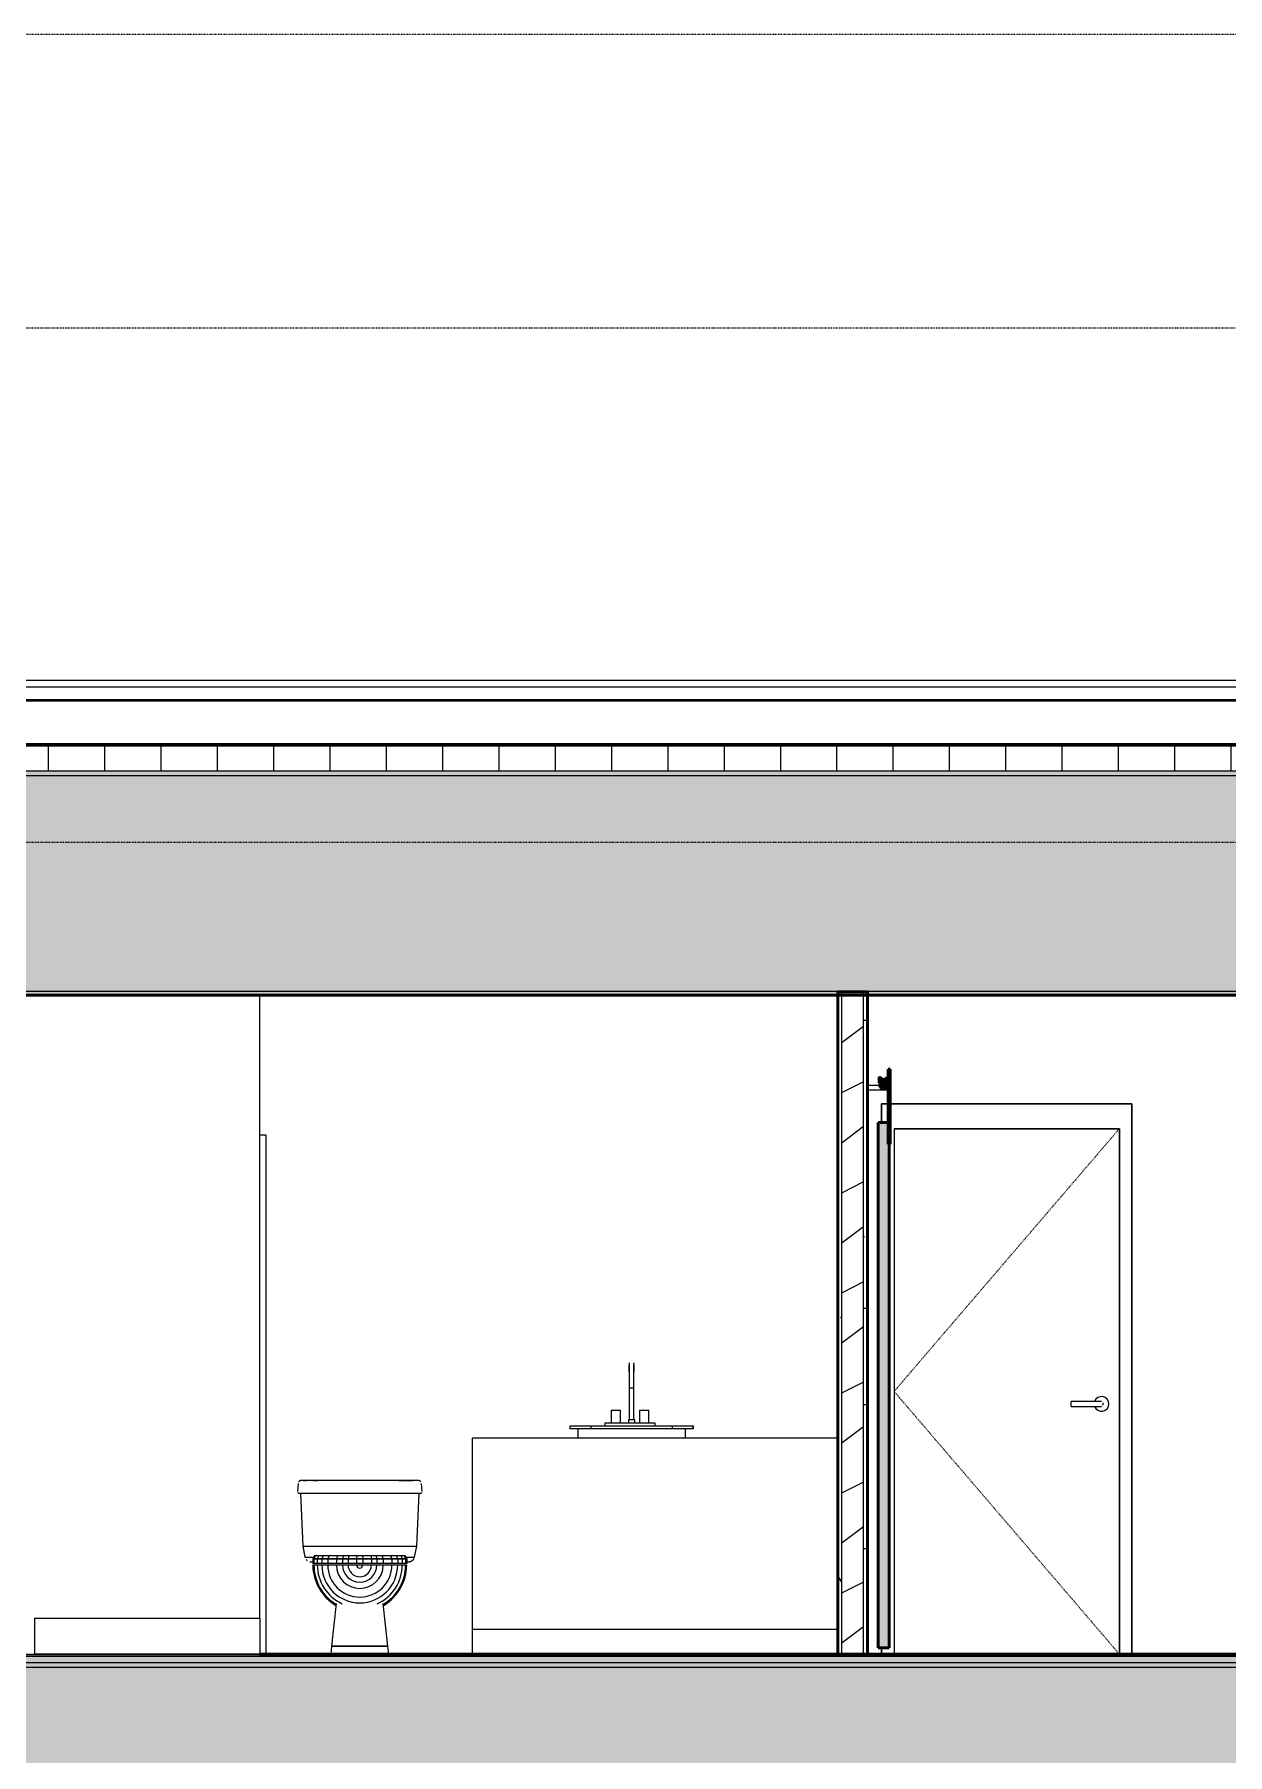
# Model space of a CAD drawing. Header units: inches. Extents: x -4168 to 1833, y -300 to 637.
# Drawn here: x -3402.9 to -3212.2, y 251.9 to 527 of the extents above; entities that cross this region are included whole.
import ezdxf

# ---------------------------------------------------------------- set-up
doc = ezdxf.new("R2010")
doc.units = ezdxf.units.IN
doc.header["$MEASUREMENT"] = 0
for name, pattern in [('Aligning Line 1_8_', [0.25, 0.125, -0.125]), ('Dash 1_16_', [0.125, 0.0625, -0.0625]), ('Grid Line 1_2_', [0.875, 0.5, -0.125, 0.125, -0.125])]:
    doc.linetypes.add(name, pattern=pattern)
for name, color, linetype, lineweight in [('0-1', 7, 'Continuous', 5), ('0-2', 7, 'Continuous', 13), ('0-3', 55, 'Continuous', 9), ('A-DOOR-2', 135, 'Continuous', 13), ('A-DOOR-3', 10, 'Continuous', 50), ('A-DOOR-4', 250, 'Continuous', 9), ('A-DOOR-8', 250, 'Dash 1_16_', 9), ('A-DOOR-FRAM-1', 250, 'Continuous', 9), ('A-FLOR-1', 8, 'Continuous', 5), ('A-FLOR-2', 31, 'Continuous', 5), ('A-FLOR-7', 192, 'Continuous', 50), ('A-FLOR-LEVL-1', 51, 'Grid Line 1_2_', 9), ('A-FLOR-MCUT', 51, 'Continuous', 13), ('A-FLOR-PATT-1', 8, 'Continuous', 9), ('A-ROOF', 132, 'Continuous', 13), ('A-ROOF-1', 252, 'Continuous', 13), ('A-ROOF-2', 31, 'Continuous', 5), ('A-ROOF-4', 132, 'Continuous', 50), ('A-ROOF-PATT-1', 132, 'Continuous', 9), ('A-WALL-1', 10, 'Continuous', 50), ('A-WALL-2', 7, 'Continuous', 13), ('A-WALL-3', 135, 'Continuous', 13), ('A-WALL-PATT-1', 250, 'Continuous', 9), ('A-WALL-PATT-2', 253, 'Continuous', 9), ('G-ANNO-SYMB', 111, 'Aligning Line 1_8_', 9), ('I-WALL-2', 135, 'Continuous', 13), ('P-SANR-FIXT-1', 55, 'Continuous', 9), ('Q-CASE-1', 55, 'Continuous', 9)]:
    doc.layers.add(name, color=color, linetype=linetype, lineweight=lineweight)
pattern_1 = [(0, (-3769.654, 146.633), (30.72, 7.68), [1.267, -21.773, 1.267, -21.773, -122.88]), (0, (-3769.654, 146.633), (30.72, 7.68), [-46.08, 1.267, -44.813, 1.267, -21.773, -53.76]), (0, (-3769.654, 146.633), (30.72, 7.68), [-115.2, 1.267, -14.093, 1.267, -37.133]), (120, (-3758.134, 150.473), (-22.011075, 22.7643), [1.267, -21.773, 1.267, -21.773, -122.88]), (120, (-3758.134, 150.473), (-22.011075, 22.7643), [-46.08, 1.267, -44.813, 1.267, -21.773, -53.76]), (120, (-3758.134, 150.473), (-22.011075, 22.7643), [-115.2, 1.267, -14.093, 1.267, -37.133]), (240, (-3754.294, 165.833), (-8.708925, -30.4443), [1.267, -21.773, 1.267, -21.773, -122.88]), (240, (-3754.294, 165.833), (-8.708925, -30.4443), [-46.08, 1.267, -44.813, 1.267, -21.773, -53.76]), (240, (-3754.294, 165.833), (-8.708925, -30.4443), [-115.2, 1.267, -14.093, 1.267, -37.133])]
pattern_2 = [(0, (-3769.654, 146.633), (0, 4.798), []), (315, (-3769.654, 146.633), (4.7984266, 0), [6.786, -6.786]), (45, (-3769.654, 146.633), (4.7984266, 0), [6.786, -6.786])]

# ---------------------------------------------------------------- blocks, each defined once
blk = doc.blocks.new('Interior_barn_door_18732 - Interior_barn_door_18732-V6-BUILDING SECTION - NORTH_SOUTH THRU PARKING RAMP - LOOKING WEST')
at = {"layer": 'A-DOOR-2'}
for points in [[(-3267.91, 359.31), (-3267.16, 359.77), (-3267.16, 359.84), (-3267.91, 360.31)], [(-3266.47, 359.31), (-3266.47, 360.31), (-3267.16, 359.84), (-3267.16, 359.74), (-3266.76, 359.48)], [(-3266.15, 349.52), (-3266.15, 361.52), (-3266.47, 361.52), (-3266.47, 353), (-3266.33, 353), (-3266.33, 349.52)], [(-3267.2, 358.37), (-3266.76, 358.56), (-3266.58, 359), (-3266.76, 359.44), (-3267.22, 359.62), (-3267.64, 359.44), (-3267.81, 358.96), (-3267.64, 358.56)], [(-3267.5, 269), (-3266.33, 269), (-3266.33, 353), (-3268.08, 353), (-3268.08, 269), (-3267.52, 269)]]:
    blk.add_hatch(color=256, dxfattribs=at).paths.add_polyline_path(points, flags=0)
for p, q in [((-3269.77, 358.96), (-3267.81, 358.96)), ((-3266.47, 358.15), (-3269.77, 358.15)), ((-3267.22, 359.84), (-3267.22, 359.84)), ((-3267.22, 359.78), (-3267.22, 359.77)), ((-3267.16, 359.84), (-3267.16, 359.84)), ((-3267.16, 359.77), (-3267.16, 359.78)), ((-3266.59, 358.96), (-3266.47, 358.96))]:
    blk.add_line(p, q, dxfattribs=at)
at = {"layer": 'A-DOOR-3'}
for p, q in [((-3267.91, 360.31), (-3267.91, 359.31)), ((-3267.16, 359.84), (-3267.91, 360.31)), ((-3266.47, 360.31), (-3267.22, 359.84)), ((-3266.15, 361.52), (-3266.47, 361.52)), ((-3266.47, 361.52), (-3266.47, 349.52)), ((-3266.47, 359.31), (-3266.47, 360.31)), ((-3266.15, 349.52), (-3266.15, 361.52)), ((-3267.91, 359.31), (-3267.16, 359.77)), ((-3267.22, 359.84), (-3267.22, 359.77)), ((-3267.22, 359.77), (-3266.47, 359.31)), ((-3267.16, 359.77), (-3267.16, 359.84)), ((-3266.33, 353), (-3268.08, 353)), ((-3268.08, 353), (-3268.08, 269)), ((-3266.33, 269), (-3266.33, 353)), ((-3266.47, 349.52), (-3266.15, 349.52)), ((-3268.08, 269), (-3266.33, 269))]:
    blk.add_line(p, q, dxfattribs=at)
for start, end in [(90, 270), (270, 90)]:
    blk.add_arc((-3267.2, 359), 0.625, start, end, dxfattribs=at)
blk = doc.blocks.new('M_Sink Vanity-Square - 500 x 440mm-1352614-BUILDING SECTION - NORTH_SOUTH THRU PARKING RAMP - LOOKING WEST')
at = {"layer": 'P-SANR-FIXT-1'}
for p, q in [((-2818.25, 314.39), (-2818.25, 314.4)), ((-2817.5, 314.41), (-2817.5, 314.39)), ((-2818.25, 313.19), (-2818.25, 305.5)), ((-2818.25, 311.87), (-2818.25, 310.5)), ((-2817.5, 305.5), (-2817.5, 313.19)), ((-2817.5, 310.5), (-2817.5, 311.87)), ((-2817.88, 310.5), (-2818.24, 310.5)), ((-2817.51, 310.5), (-2817.88, 310.5)), ((-2821.13, 307), (-2821.13, 304.99)), ((-2821.13, 307), (-2819.63, 307)), ((-2819.63, 304.99), (-2819.63, 307)), ((-2818.38, 305.5), (-2818.38, 304.99)), ((-2818.38, 305.5), (-2817.38, 305.5)), ((-2817.38, 304.99), (-2817.38, 305.5)), ((-2816.63, 307), (-2816.63, 304.99)), ((-2816.63, 307), (-2815.13, 307)), ((-2815.13, 304.99), (-2815.13, 307)), ((-2827.75, 304.5), (-2827.75, 304)), ((-2827.72, 304.5), (-2824.4, 304.5)), ((-2827.72, 304), (-2827.72, 304.5)), ((-2824.4, 304), (-2827.72, 304)), ((-2826.47, 304), (-2826.47, 302.5)), ((-2824.4, 304.5), (-2811.36, 304.5)), ((-2824.4, 304.5), (-2824.4, 304)), ((-2811.36, 304), (-2824.4, 304)), ((-2822.13, 304.99), (-2822.13, 304.5)), ((-2822.11, 304.99), (-2821.38, 304.99)), ((-2821.38, 304.99), (-2820.38, 304.99)), ((-2820.38, 304.99), (-2815.88, 304.99)), ((-2815.88, 304.99), (-2814.88, 304.99)), ((-2814.88, 304.99), (-2814.15, 304.99)), ((-2814.13, 304.5), (-2814.13, 304.99)), ((-2811.36, 304.5), (-2808.03, 304.5)), ((-2811.36, 304), (-2811.36, 304.5)), ((-2808.03, 304), (-2811.36, 304)), ((-2809.28, 302.5), (-2809.28, 304)), ((-2808.03, 304), (-2808.03, 304.5)), ((-2808, 304), (-2808, 304.5))]:
    blk.add_line(p, q, dxfattribs=at)
at = {"layer": 'P-SANR-FIXT-1', "flags": 128}
for points in [[(-2818.25, 314.43), (-2818.24, 314.45), (-2818.24, 314.46), (-2818.24, 314.48), (-2818.23, 314.49), (-2818.23, 314.51), (-2818.22, 314.52), (-2818.22, 314.53), (-2818.21, 314.55), (-2818.2, 314.56), (-2818.19, 314.57)], [(-2818.25, 314.37), (-2818.25, 314.37), (-2818.25, 314.37), (-2818.25, 314.36), (-2818.25, 314.34), (-2818.25, 314.33), (-2818.25, 314.3), (-2818.25, 314.28), (-2818.25, 314.25), (-2818.25, 314.21), (-2818.25, 314.18), (-2818.25, 314.14), (-2818.25, 314.09), (-2818.25, 314.04), (-2818.25, 313.99), (-2818.25, 313.94), (-2818.25, 313.88), (-2818.25, 313.82), (-2818.25, 313.75), (-2818.25, 313.69), (-2818.25, 313.62), (-2818.25, 313.54), (-2818.25, 313.47), (-2818.25, 313.39), (-2818.25, 313.31), (-2818.25, 313.23), (-2818.25, 313.14), (-2818.25, 313.05), (-2818.25, 312.96), (-2818.25, 312.87), (-2818.25, 312.78), (-2818.25, 312.69), (-2818.25, 312.59), (-2818.25, 312.5), (-2818.25, 312.4), (-2818.25, 312.3), (-2818.25, 312.2), (-2818.25, 312.1), (-2818.25, 312), (-2818.25, 311.9), (-2818.25, 311.87)], [(-2818.25, 313.19), (-2818.25, 313.23), (-2818.25, 313.28), (-2818.25, 313.33), (-2818.25, 313.38), (-2818.25, 313.42), (-2818.25, 313.47), (-2818.25, 313.52), (-2818.25, 313.56), (-2818.25, 313.61), (-2818.25, 313.65), (-2818.25, 313.69), (-2818.25, 313.74), (-2818.25, 313.78), (-2818.25, 313.82), (-2818.25, 313.86), (-2818.25, 313.9), (-2818.25, 313.93), (-2818.25, 313.97), (-2818.25, 314.01), (-2818.25, 314.04), (-2818.25, 314.07), (-2818.25, 314.1), (-2818.25, 314.13), (-2818.25, 314.16)], [(-2817.56, 314.58), (-2817.55, 314.56), (-2817.55, 314.55), (-2817.54, 314.54), (-2817.53, 314.52), (-2817.53, 314.51), (-2817.52, 314.5), (-2817.52, 314.48), (-2817.51, 314.47), (-2817.51, 314.45), (-2817.51, 314.44), (-2817.51, 314.42)], [(-2817.5, 311.87), (-2817.5, 311.97), (-2817.5, 312.07), (-2817.5, 312.17), (-2817.5, 312.27), (-2817.5, 312.37), (-2817.5, 312.47), (-2817.5, 312.57), (-2817.5, 312.66), (-2817.5, 312.76), (-2817.5, 312.85), (-2817.5, 312.94), (-2817.5, 313.03), (-2817.5, 313.12), (-2817.5, 313.2), (-2817.5, 313.29), (-2817.5, 313.37), (-2817.5, 313.45), (-2817.5, 313.52), (-2817.5, 313.6), (-2817.5, 313.67), (-2817.5, 313.74), (-2817.5, 313.8), (-2817.5, 313.86), (-2817.5, 313.92), (-2817.5, 313.98), (-2817.5, 314.03), (-2817.5, 314.08), (-2817.5, 314.13), (-2817.5, 314.17), (-2817.5, 314.21), (-2817.5, 314.24), (-2817.5, 314.27), (-2817.5, 314.3), (-2817.5, 314.32), (-2817.5, 314.34), (-2817.5, 314.35), (-2817.5, 314.36), (-2817.5, 314.37), (-2817.5, 314.37), (-2817.5, 314.37)], [(-2817.5, 314.14), (-2817.5, 314.11), (-2817.5, 314.08), (-2817.5, 314.05), (-2817.5, 314.01), (-2817.5, 313.98), (-2817.5, 313.94), (-2817.5, 313.91), (-2817.5, 313.87), (-2817.5, 313.83), (-2817.5, 313.79), (-2817.5, 313.75), (-2817.5, 313.7), (-2817.5, 313.66), (-2817.5, 313.62), (-2817.5, 313.57), (-2817.5, 313.53), (-2817.5, 313.48), (-2817.5, 313.44), (-2817.5, 313.39), (-2817.5, 313.34), (-2817.5, 313.3), (-2817.5, 313.25), (-2817.5, 313.2), (-2817.5, 313.19)]]:
    blk.add_lwpolyline(points, dxfattribs=at)
blk = doc.blocks.new('Toilet-Domestic-3D - Toilet-Domestic-3D-V24-BUILDING SECTION - NORTH_SOUTH THRU PARKING RAMP - LOOKING WEST')
at = {"layer": 'P-SANR-FIXT-1'}
for p, q in [((-3360.79, 295.29), (-3360.9, 294.02)), ((-3359.92, 295.75), (-3359.42, 295.75)), ((-3359.92, 295.75), (-3359.42, 295.75)), ((-3358.38, 295.75), (-3357.67, 295.75)), ((-3358.38, 295.75), (-3357.67, 295.75)), ((-3344.67, 295.75), (-3357.17, 295.75)), ((-3344.67, 295.75), (-3342.43, 295.75)), ((-3344.67, 295.75), (-3342.43, 295.75)), ((-3340.95, 294.02), (-3341.06, 295.29)), ((-3360.42, 293.75), (-3360.04, 285.25)), ((-3357.17, 293.75), (-3344.67, 293.75)), ((-3341.81, 285.25), (-3341.42, 293.75)), ((-3360.04, 285.25), (-3359.68, 283.49)), ((-3360.04, 285.25), (-3357.17, 285.25)), ((-3359.68, 283.49), (-3358.32, 283.49)), ((-3358.17, 283.75), (-3358.42, 283.24)), ((-3358, 283.75), (-3358.25, 283.24)), ((-3358.17, 283.75), (-3358, 283.75)), ((-3358, 283.75), (-3357.47, 283.75)), ((-3357.47, 283.75), (-3357.71, 283.24)), ((-3357.47, 283.75), (-3356.75, 283.75)), ((-3357.17, 285.25), (-3344.67, 285.25)), ((-3356.75, 283.75), (-3356.98, 283.24)), ((-3356.75, 283.75), (-3355.83, 283.75)), ((-3355.83, 283.75), (-3356.05, 283.24)), ((-3355.83, 283.75), (-3354.47, 283.75)), ((-3354.47, 283.75), (-3354.66, 283.25)), ((-3354.47, 283.75), (-3353.51, 283.75)), ((-3353.51, 283.75), (-3353.66, 283.25)), ((-3353.51, 283.75), (-3352.69, 283.75)), ((-3352.69, 283.75), (-3352.8, 283.25)), ((-3352.69, 283.75), (-3351.38, 283.75)), ((-3351.38, 283.75), (-3351.42, 283.25)), ((-3351.38, 283.75), (-3350.47, 283.75)), ((-3350.47, 283.75), (-3349.16, 283.75)), ((-3350.47, 283.75), (-3350.42, 283.25)), ((-3349.16, 283.75), (-3348.34, 283.75)), ((-3349.16, 283.75), (-3349.05, 283.25)), ((-3348.34, 283.75), (-3347.38, 283.75)), ((-3348.34, 283.75), (-3348.19, 283.25)), ((-3347.38, 283.75), (-3346.01, 283.75)), ((-3347.38, 283.75), (-3347.19, 283.25)), ((-3346.01, 283.75), (-3345.1, 283.75)), ((-3346.01, 283.75), (-3345.8, 283.24)), ((-3345.1, 283.75), (-3344.37, 283.75)), ((-3345.1, 283.75), (-3344.86, 283.24)), ((-3344.67, 285.25), (-3341.81, 285.25)), ((-3344.37, 283.75), (-3343.85, 283.75)), ((-3344.37, 283.75), (-3344.14, 283.24)), ((-3343.85, 283.75), (-3343.67, 283.75)), ((-3343.85, 283.75), (-3343.6, 283.24)), ((-3343.67, 283.75), (-3343.42, 283.24)), ((-3343.53, 283.49), (-3342.17, 283.49)), ((-3342.17, 283.49), (-3341.81, 285.25)), ((-3358.42, 283.25), (-3358.25, 283.25)), ((-3358.42, 283.25), (-3358.42, 282.5)), ((-3358.25, 283.24), (-3358.42, 283.24)), ((-3358.25, 282.5), (-3358.42, 282.5)), ((-3358.42, 282.25), (-3358.25, 282.25)), ((-3358.25, 283.25), (-3357.71, 283.25)), ((-3358.25, 283.25), (-3358.25, 282.5)), ((-3357.71, 283.24), (-3358.25, 283.24)), ((-3357.71, 282.5), (-3358.25, 282.5)), ((-3358.25, 282.25), (-3357.71, 282.25)), ((-3357.71, 283.25), (-3356.98, 283.25)), ((-3356.98, 283.24), (-3357.71, 283.24)), ((-3357.71, 283.24), (-3357.71, 282.5)), ((-3356.98, 282.5), (-3357.71, 282.5)), ((-3357.71, 282.25), (-3356.98, 282.25)), ((-3356.98, 283.25), (-3356.05, 283.25)), ((-3356.98, 283.25), (-3356.98, 282.5)), ((-3356.05, 283.24), (-3356.98, 283.24)), ((-3356.05, 282.5), (-3356.98, 282.5)), ((-3356.98, 282.25), (-3356.05, 282.25)), ((-3356.05, 283.25), (-3354.66, 283.25)), ((-3354.66, 283.24), (-3356.05, 283.24)), ((-3356.05, 283.24), (-3356.05, 282.5)), ((-3354.66, 282.5), (-3356.05, 282.5)), ((-3356.05, 282.25), (-3354.66, 282.25)), ((-3354.66, 283.25), (-3353.66, 283.25)), ((-3354.66, 283.25), (-3354.66, 282.5)), ((-3353.66, 283.24), (-3354.66, 283.24)), ((-3353.66, 282.5), (-3354.66, 282.5)), ((-3354.66, 282.25), (-3353.66, 282.25)), ((-3353.66, 283.25), (-3352.8, 283.25)), ((-3353.66, 283.25), (-3353.66, 282.5)), ((-3352.8, 283.24), (-3353.66, 283.24)), ((-3352.8, 282.5), (-3353.66, 282.5)), ((-3353.66, 282.25), (-3352.8, 282.25)), ((-3352.8, 283.25), (-3351.42, 283.25)), ((-3352.8, 283.25), (-3352.8, 282.5)), ((-3351.42, 283.24), (-3352.8, 283.24)), ((-3351.42, 282.5), (-3352.8, 282.5)), ((-3352.8, 282.25), (-3351.42, 282.25)), ((-3351.42, 283.25), (-3350.42, 283.25)), ((-3350.42, 283.24), (-3351.42, 283.24)), ((-3351.42, 283.24), (-3351.42, 282.5)), ((-3350.42, 282.5), (-3351.42, 282.5)), ((-3351.42, 282.25), (-3350.92, 282.25)), ((-3350.92, 282.25), (-3350.42, 282.25)), ((-3350.42, 283.25), (-3349.05, 283.25)), ((-3350.42, 283.25), (-3350.42, 282.5)), ((-3349.05, 283.24), (-3350.42, 283.24)), ((-3349.05, 282.5), (-3350.42, 282.5)), ((-3350.42, 282.25), (-3349.05, 282.25)), ((-3349.05, 283.25), (-3348.18, 283.25)), ((-3348.18, 283.24), (-3349.05, 283.24)), ((-3349.05, 283.24), (-3349.05, 282.5)), ((-3348.18, 282.5), (-3349.05, 282.5)), ((-3349.05, 282.25), (-3348.18, 282.25)), ((-3348.18, 283.25), (-3347.19, 283.25)), ((-3348.18, 283.25), (-3348.18, 282.5)), ((-3347.18, 283.24), (-3348.18, 283.24)), ((-3347.18, 282.5), (-3348.18, 282.5)), ((-3348.18, 282.25), (-3347.18, 282.25)), ((-3347.18, 283.25), (-3345.8, 283.25)), ((-3345.8, 283.24), (-3347.18, 283.24)), ((-3347.18, 283.24), (-3347.18, 282.5)), ((-3345.8, 282.5), (-3347.18, 282.5)), ((-3347.18, 282.25), (-3345.8, 282.25)), ((-3345.8, 283.25), (-3344.86, 283.25)), ((-3344.86, 283.24), (-3345.8, 283.24)), ((-3345.8, 283.24), (-3345.8, 282.5)), ((-3344.86, 282.5), (-3345.8, 282.5)), ((-3345.8, 282.25), (-3344.86, 282.25)), ((-3344.86, 283.25), (-3344.14, 283.25)), ((-3344.86, 283.25), (-3344.86, 282.5)), ((-3344.14, 283.24), (-3344.86, 283.24)), ((-3344.14, 282.5), (-3344.86, 282.5)), ((-3344.86, 282.25), (-3344.14, 282.25)), ((-3344.14, 283.25), (-3343.6, 283.25)), ((-3344.14, 283.25), (-3344.14, 282.5)), ((-3343.6, 283.24), (-3344.14, 283.24)), ((-3343.6, 282.5), (-3344.14, 282.5)), ((-3344.14, 282.25), (-3343.6, 282.25)), ((-3343.6, 283.25), (-3343.42, 283.25)), ((-3343.42, 283.24), (-3343.6, 283.24)), ((-3343.6, 283.24), (-3343.6, 282.5)), ((-3343.42, 282.5), (-3343.6, 282.5)), ((-3343.6, 282.25), (-3343.42, 282.25)), ((-3343.42, 283.25), (-3343.42, 282.5)), ((-3354.67, 276.12), (-3355.42, 269.25)), ((-3346.42, 269.25), (-3347.17, 276.12)), ((-3355.42, 269.25), (-3355.56, 268)), ((-3355.2, 269.25), (-3355.42, 269.25)), ((-3355.42, 269.25), (-3355.2, 269.25)), ((-3354.56, 269.25), (-3355.2, 269.25)), ((-3355.2, 269.25), (-3350.92, 269.25)), ((-3353.57, 269.25), (-3354.56, 269.25)), ((-3352.31, 269.25), (-3353.57, 269.25)), ((-3350.92, 269.25), (-3352.31, 269.25)), ((-3349.53, 269.25), (-3350.92, 269.25)), ((-3350.92, 269.25), (-3349.53, 269.25)), ((-3348.28, 269.25), (-3349.53, 269.25)), ((-3349.53, 269.25), (-3348.28, 269.25)), ((-3347.28, 269.25), (-3348.28, 269.25)), ((-3348.28, 269.25), (-3347.28, 269.25)), ((-3346.64, 269.25), (-3347.28, 269.25)), ((-3347.28, 269.25), (-3346.64, 269.25)), ((-3346.42, 269.25), (-3346.64, 269.25)), ((-3346.64, 269.25), (-3346.42, 269.25)), ((-3346.29, 268), (-3346.42, 269.25))]:
    blk.add_line(p, q, dxfattribs=at)
at = {"layer": 'P-SANR-FIXT-1', "flags": 128}
for points in [[(-3357.17, 295.75), (-3357.3, 295.75), (-3357.42, 295.75), (-3357.55, 295.75), (-3357.67, 295.75), (-3357.79, 295.75), (-3357.91, 295.75), (-3358.04, 295.75), (-3358.15, 295.75), (-3358.27, 295.75), (-3358.39, 295.75), (-3358.5, 295.75), (-3358.61, 295.75), (-3358.72, 295.75), (-3358.83, 295.75), (-3358.93, 295.75), (-3359.04, 295.75), (-3359.13, 295.75), (-3359.23, 295.75), (-3359.32, 295.75), (-3359.41, 295.75), (-3359.49, 295.75), (-3359.58, 295.75), (-3359.65, 295.75), (-3359.73, 295.75), (-3359.8, 295.75), (-3359.86, 295.75), (-3359.92, 295.75), (-3359.98, 295.75), (-3360.03, 295.75), (-3360.08, 295.75), (-3360.12, 295.75), (-3360.16, 295.75), (-3360.19, 295.75), (-3360.22, 295.75), (-3360.25, 295.75), (-3360.26, 295.75), (-3360.28, 295.75), (-3360.29, 295.75), (-3360.29, 295.75), (-3360.29, 295.75)], [(-3341.56, 295.75), (-3341.56, 295.75), (-3341.57, 295.75), (-3341.58, 295.75), (-3341.6, 295.75), (-3341.62, 295.75), (-3341.65, 295.75), (-3341.68, 295.75), (-3341.72, 295.75), (-3341.76, 295.75), (-3341.8, 295.75), (-3341.85, 295.75), (-3341.91, 295.75), (-3341.97, 295.75), (-3342.03, 295.75), (-3342.1, 295.75), (-3342.17, 295.75), (-3342.25, 295.75), (-3342.33, 295.75), (-3342.41, 295.75), (-3342.5, 295.75), (-3342.59, 295.75), (-3342.69, 295.75), (-3342.79, 295.75), (-3342.89, 295.75), (-3342.99, 295.75), (-3343.1, 295.75), (-3343.2, 295.75), (-3343.32, 295.75), (-3343.43, 295.75), (-3343.54, 295.75), (-3343.66, 295.75), (-3343.78, 295.75), (-3343.9, 295.75), (-3344.02, 295.75), (-3344.14, 295.75), (-3344.27, 295.75), (-3344.39, 295.75), (-3344.52, 295.75), (-3344.64, 295.75), (-3344.67, 295.75)], [(-3360.65, 293.75), (-3360.65, 293.75), (-3360.64, 293.75), (-3360.63, 293.75), (-3360.61, 293.75), (-3360.58, 293.75), (-3360.55, 293.75), (-3360.52, 293.75), (-3360.47, 293.75), (-3360.43, 293.75), (-3360.38, 293.75), (-3360.32, 293.75), (-3360.26, 293.75), (-3360.19, 293.75), (-3360.12, 293.75), (-3360.04, 293.75), (-3359.96, 293.75), (-3359.88, 293.75), (-3359.79, 293.75), (-3359.69, 293.75), (-3359.6, 293.75), (-3359.49, 293.75), (-3359.39, 293.75), (-3359.28, 293.75), (-3359.17, 293.75), (-3359.05, 293.75), (-3358.93, 293.75), (-3358.81, 293.75), (-3358.69, 293.75), (-3358.56, 293.75), (-3358.43, 293.75), (-3358.3, 293.75), (-3358.17, 293.75), (-3358.04, 293.75), (-3357.9, 293.75), (-3357.76, 293.75), (-3357.63, 293.75), (-3357.49, 293.75), (-3357.35, 293.75), (-3357.21, 293.75), (-3357.17, 293.75)], [(-3344.67, 293.75), (-3344.53, 293.75), (-3344.4, 293.75), (-3344.26, 293.75), (-3344.12, 293.75), (-3343.98, 293.75), (-3343.85, 293.75), (-3343.71, 293.75), (-3343.58, 293.75), (-3343.45, 293.75), (-3343.32, 293.75), (-3343.19, 293.75), (-3343.07, 293.75), (-3342.95, 293.75), (-3342.83, 293.75), (-3342.71, 293.75), (-3342.6, 293.75), (-3342.49, 293.75), (-3342.38, 293.75), (-3342.28, 293.75), (-3342.18, 293.75), (-3342.08, 293.75), (-3341.99, 293.75), (-3341.91, 293.75), (-3341.83, 293.75), (-3341.75, 293.75), (-3341.68, 293.75), (-3341.61, 293.75), (-3341.54, 293.75), (-3341.49, 293.75), (-3341.43, 293.75), (-3341.39, 293.75), (-3341.34, 293.75), (-3341.31, 293.75), (-3341.27, 293.75), (-3341.25, 293.75), (-3341.23, 293.75), (-3341.21, 293.75), (-3341.2, 293.75), (-3341.2, 293.75), (-3341.2, 293.75)], [(-3358.71, 282.75), (-3358.71, 282.75), (-3358.71, 282.75), (-3358.7, 282.75), (-3358.69, 282.75), (-3358.68, 282.75), (-3358.67, 282.75), (-3358.65, 282.75), (-3358.63, 282.75), (-3358.61, 282.75), (-3358.59, 282.75), (-3358.56, 282.75), (-3358.54, 282.75), (-3358.51, 282.75), (-3358.48, 282.75), (-3358.44, 282.75)], [(-3343.41, 282.75), (-3343.38, 282.75), (-3343.35, 282.75), (-3343.32, 282.75), (-3343.29, 282.75), (-3343.26, 282.75), (-3343.24, 282.75), (-3343.22, 282.75), (-3343.2, 282.75), (-3343.18, 282.75), (-3343.17, 282.75), (-3343.16, 282.75), (-3343.15, 282.75), (-3343.14, 282.75), (-3343.14, 282.75), (-3343.14, 282.75), (-3343.14, 282.75)]]:
    blk.add_lwpolyline(points, dxfattribs=at)
at = {"layer": 'P-SANR-FIXT-1'}
for radius, start, end in [(7.5, 180, 239.5183), (7.33, 180, 239.6408), (6.79, 180, 245.7328), (6.06, 180, 360), (5.13, 180, 360), (3.74, 180, 360), (2.74, 180, 360), (1.87, 180, 360), (0.5, 180, 0), (6.79, 294.2672, 360), (7.33, 300.3592, 360), (7.5, 300.4817, 360)]:
    blk.add_arc((-3350.92, 282.25), radius, start, end, dxfattribs=at)
for points, knots in [([(-3360.29, 295.75), (-3360.33, 295.75), (-3360.4, 295.74), (-3360.47, 295.72), (-3360.53, 295.69), (-3360.58, 295.66), (-3360.63, 295.62), (-3360.67, 295.57), (-3360.7, 295.54), (-3360.71, 295.52)], [-1, -1, -1, -1, -0.8333333, -0.75, -0.6666667, -0.5833333, -0.5, -0.4166667, -0.3333333, -0.3333333, -0.3333333, -0.3333333]), ([(-3341.14, 295.52), (-3341.15, 295.54), (-3341.18, 295.57), (-3341.22, 295.62), (-3341.27, 295.66), (-3341.32, 295.69), (-3341.38, 295.72), (-3341.45, 295.74), (-3341.52, 295.75), (-3341.56, 295.75)], [0.3333333, 0.3333333, 0.3333333, 0.3333333, 0.4166667, 0.5, 0.5833333, 0.6666667, 0.75, 0.8333333, 1, 1, 1, 1]), ([(-3360.84, 293.83), (-3360.83, 293.83), (-3360.83, 293.82), (-3360.81, 293.81), (-3360.8, 293.8), (-3360.77, 293.78), (-3360.75, 293.77), (-3360.73, 293.76), (-3360.7, 293.75), (-3360.67, 293.75), (-3360.65, 293.75)], [-0.5, -0.5, -0.5, -0.5, -0.46875, -0.4375, -0.375, -0.3125, -0.25, -0.1875, -0.125, 0, 0, 0, 0]), ([(-3341.2, 293.75), (-3341.18, 293.75), (-3341.15, 293.75), (-3341.12, 293.76), (-3341.1, 293.77), (-3341.07, 293.78), (-3341.05, 293.8), (-3341.03, 293.81), (-3341.02, 293.82), (-3341.02, 293.83), (-3341.01, 293.83)], [0, 0, 0, 0, 0.125, 0.1875, 0.25, 0.3125, 0.375, 0.4375, 0.46875, 0.5, 0.5, 0.5, 0.5]), ([(-3343.14, 282.75), (-3343.06, 282.75), (-3342.95, 282.76), (-3342.81, 282.8), (-3342.71, 282.84), (-3342.62, 282.89), (-3342.53, 282.96), (-3342.44, 283.03), (-3342.37, 283.11), (-3342.31, 283.19), (-3342.27, 283.25), (-3342.25, 283.28)], [0, 0, 0, 0, 0.1666667, 0.25, 0.3333333, 0.4166667, 0.5, 0.5833333, 0.6666667, 0.75, 0.8247452, 0.8247452, 0.8247452, 0.8247452])]:
    blk.add_open_spline(points, degree=3, knots=knots, dxfattribs=at)
for points in [[(-3359.48, 283.11), (-3359.45, 283.08), (-3359.41, 283.03), (-3359.35, 282.98), (-3359.32, 282.96)], [(-3358.93, 282.77), (-3358.86, 282.76), (-3358.79, 282.75), (-3358.71, 282.75)]]:
    blk.add_open_spline(points, degree=3, dxfattribs=at)
blk = doc.blocks.new('OD_CW_Base Cabinet - OD_CW_Base Cabinet-1913600-BUILDING SECTION - NORTH_SOUTH THRU PARKING RAMP - LOOKING WEST')
at = {"layer": 'Q-CASE-1'}
for p, q in [((-2843.32, 272), (-2843.32, 302.5)), ((-2784.92, 302.5), (-2843.32, 302.5)), ((-2843.32, 272), (-2784.92, 272)), ((-2843.32, 268), (-2843.32, 272))]:
    blk.add_line(p, q, dxfattribs=at)
blk = doc.blocks.new('Shower Base-3D - 36_ x 36_-1586087-BUILDING SECTION - NORTH_SOUTH THRU PARKING RAMP - LOOKING WEST')
at = {"layer": 'P-SANR-FIXT-1'}
for p, q in [((-2913.32, 273.75), (-2877.32, 273.75)), ((-2913.32, 273.75), (-2913.32, 268)), ((-2877.32, 273.75), (-2877.32, 268)), ((-2877.32, 268), (-2913.32, 268))]:
    blk.add_line(p, q, dxfattribs=at)
blk = doc.blocks.new('Single-Flush - CLOSET-1720256-BUILDING SECTION - NORTH_SOUTH THRU PARKING RAMP - LOOKING WEST')
at = {"layer": 'A-DOOR-FRAM-1'}
for p, q in [((-2877.32, 351), (-2876.32, 351)), ((-2876.32, 351), (-2876.32, 268))]:
    blk.add_line(p, q, dxfattribs=at)
blk = doc.blocks.new('CTR - 1st Phase - Unit Layouts_rvt-1-BUILDING SECTION - NORTH_SOUTH THRU PARKING RAMP - LOOKING WEST')
at = {"layer": 'A-WALL-PATT-1'}
h = blk.add_hatch(dxfattribs=at)
h.set_pattern_fill('FP_1', color=256, style=0, pattern_type=2)
h.set_pattern_definition(pattern_1)
h.paths.add_polyline_path([(-3274.52, 268), (-3273.9, 268), (-3273.9, 373.37), (-3274.52, 373.37), (-3274.52, 272)], flags=0)
h = blk.add_hatch(dxfattribs=at)
h.set_pattern_fill('FP_1', color=256, style=0, pattern_type=2)
h.set_pattern_definition(pattern_1)
h.paths.add_polyline_path([(-3269.77, 268), (-3269.77, 373.37), (-3270.4, 373.37), (-3270.4, 268)], flags=0)
at = {"layer": 'A-WALL-PATT-2'}
h = blk.add_hatch(dxfattribs=at)
h.set_pattern_fill('FP_4', color=256, style=0, pattern_type=2)
h.set_pattern_definition([(216.87, (-3763.257, 162.627), (47.980943, 31.987086), [7.997, -71.971]), (206.565, (-3753.661, 157.829), (-15.99371, -15.99413), [17.881, -17.881]), (198.435, (-3753.661, 149.832), (-31.98674, -15.99388), [10.115, -40.461])])
h.paths.add_polyline_path([(-3270.4, 268), (-3270.4, 373.37), (-3273.9, 373.37), (-3273.9, 268)], flags=0)
at = {"layer": 'A-WALL-1'}
for p, q in [((-3274.52, 373.87), (-3274.52, 268)), ((-3269.77, 373.87), (-3274.52, 373.87)), ((-3269.77, 268), (-3269.77, 373.87)), ((-3274.52, 268), (-3269.77, 268))]:
    blk.add_line(p, q, dxfattribs=at)
at = {"layer": 'A-WALL-2'}
for p, q in [((-3273.9, 268), (-3273.9, 373.87)), ((-3270.4, 268), (-3270.4, 373.87))]:
    blk.add_line(p, q, dxfattribs=at)
at = {"layer": 'A-WALL-3'}
blk.add_line((-3366.92, 273.75), (-3366.92, 373.37), dxfattribs=at)
at = {"layer": '0-2'}
for name, p in [('Interior_barn_door_18732 - Interior_barn_door_18732-V6-BUILDING SECTION - NORTH_SOUTH THRU PARKING RAMP - LOOKING WEST', (0, 0)), ('Single-Flush - CLOSET-1720256-BUILDING SECTION - NORTH_SOUTH THRU PARKING RAMP - LOOKING WEST', (-489.6, 0)), ('M_Sink Vanity-Square - 500 x 440mm-1352614-BUILDING SECTION - NORTH_SOUTH THRU PARKING RAMP - LOOKING WEST', (-489.6, 0)), ('OD_CW_Base Cabinet - OD_CW_Base Cabinet-1913600-BUILDING SECTION - NORTH_SOUTH THRU PARKING RAMP - LOOKING WEST', (-489.6, 0)), ('Toilet-Domestic-3D - Toilet-Domestic-3D-V24-BUILDING SECTION - NORTH_SOUTH THRU PARKING RAMP - LOOKING WEST', (0, 0)), ('Shower Base-3D - 36_ x 36_-1586087-BUILDING SECTION - NORTH_SOUTH THRU PARKING RAMP - LOOKING WEST', (-489.6, 0))]:
    blk.add_blockref(name, p, dxfattribs=at)
blk = doc.blocks.new('HOLLOW METAL - UNIT DOOR-2058696-BUILDING SECTION - NORTH_SOUTH THRU PARKING RAMP - LOOKING WEST')
at = {"layer": 'A-DOOR-4'}
for p, q in [((-3229.52, 352), (-3265.52, 352)), ((-3265.52, 352), (-3265.52, 268)), ((-3229.52, 268), (-3229.52, 352)), ((-3233.07, 308.39), (-3237.2, 308.39)), ((-3237.2, 308), (-3237.2, 308.39)), ((-3237.2, 307.61), (-3237.2, 308)), ((-3237.2, 307.61), (-3233.07, 307.61))]:
    blk.add_line(p, q, dxfattribs=at)
at = {"layer": 'A-DOOR-4', "flags": 128}
for points in [[(-3232.48, 308.39), (-3232.48, 308.39), (-3232.48, 308.39), (-3232.48, 308.39), (-3232.48, 308.39), (-3232.49, 308.39), (-3232.49, 308.39), (-3232.5, 308.39), (-3232.51, 308.39), (-3232.51, 308.39), (-3232.52, 308.39), (-3232.53, 308.39), (-3232.54, 308.39), (-3232.55, 308.39), (-3232.57, 308.39), (-3232.58, 308.39), (-3232.59, 308.39), (-3232.61, 308.39), (-3232.62, 308.39), (-3232.64, 308.39), (-3232.66, 308.39), (-3232.67, 308.39), (-3232.69, 308.39), (-3232.71, 308.39), (-3232.73, 308.39), (-3232.75, 308.39), (-3232.77, 308.39), (-3232.79, 308.39), (-3232.81, 308.39), (-3232.83, 308.39), (-3232.85, 308.39), (-3232.88, 308.39), (-3232.9, 308.39), (-3232.92, 308.39), (-3232.94, 308.39), (-3232.97, 308.39), (-3232.99, 308.39), (-3233.01, 308.39), (-3233.04, 308.39), (-3233.06, 308.39), (-3233.07, 308.39)], [(-3233.07, 307.61), (-3233.04, 307.61), (-3233.02, 307.61), (-3233, 307.61), (-3232.97, 307.61), (-3232.95, 307.61), (-3232.93, 307.61), (-3232.9, 307.61), (-3232.88, 307.61), (-3232.86, 307.61), (-3232.84, 307.61), (-3232.82, 307.61), (-3232.79, 307.61), (-3232.77, 307.61), (-3232.75, 307.61), (-3232.73, 307.61), (-3232.71, 307.61), (-3232.7, 307.61), (-3232.68, 307.61), (-3232.66, 307.61), (-3232.64, 307.61), (-3232.63, 307.61), (-3232.61, 307.61), (-3232.6, 307.61), (-3232.58, 307.61), (-3232.57, 307.61), (-3232.56, 307.61), (-3232.55, 307.61), (-3232.54, 307.61), (-3232.53, 307.61), (-3232.52, 307.61), (-3232.51, 307.61), (-3232.5, 307.61), (-3232.5, 307.61), (-3232.49, 307.61), (-3232.49, 307.61), (-3232.48, 307.61), (-3232.48, 307.61), (-3232.48, 307.61), (-3232.48, 307.61)]]:
    blk.add_lwpolyline(points, dxfattribs=at)
at = {"layer": 'A-DOOR-4'}
for centre, radius, start, end in [((-3232.38, 308), 1.18, 0, 160.3657), ((-3232.48, 308), 0.394, 75, 90), ((-3232.48, 308), 0.394, 0, 30), ((-3232.38, 308), 1.18, 199.5633, 0), ((-3232.48, 308), 0.394, 270, 285), ((-3232.48, 308), 0.394, 330, 0)]:
    blk.add_arc(centre, radius, start, end, dxfattribs=at)
at = {"layer": 'A-DOOR-8'}
for p, q in [((-3229.52, 352), (-3265.52, 310)), ((-3265.52, 310), (-3229.52, 268))]:
    blk.add_line(p, q, dxfattribs=at)
at = {"layer": 'A-DOOR-FRAM-1'}
for p, q in [((-3267.52, 356), (-3267.52, 353)), ((-3266.47, 356), (-3267.52, 356)), ((-3227.52, 356), (-3266.15, 356)), ((-3227.52, 268), (-3227.52, 356)), ((-3265.52, 352), (-3265.52, 268)), ((-3265.52, 352), (-3229.52, 352)), ((-3229.52, 352), (-3229.52, 268)), ((-3267.52, 269), (-3267.52, 268))]:
    blk.add_line(p, q, dxfattribs=at)
blk = doc.blocks.new('CTR - 1st Phase - Common Walls_rvt-1-BUILDING SECTION - NORTH_SOUTH THRU PARKING RAMP - LOOKING WEST')
at = {"layer": 'I-WALL-2'}
for p, q in [((-3267.52, 353), (-3267.52, 356)), ((-3267.52, 356), (-3266.47, 356)), ((-3266.15, 356), (-3227.52, 356)), ((-3227.52, 356), (-3227.52, 268)), ((-3267.52, 268), (-3267.52, 269))]:
    blk.add_line(p, q, dxfattribs=at)
at = {"layer": '0-3'}
blk.add_blockref('HOLLOW METAL - UNIT DOOR-2058696-BUILDING SECTION - NORTH_SOUTH THRU PARKING RAMP - LOOKING WEST', (0, 0), dxfattribs=at)
blk = doc.blocks.new('Basic Wall _ EXT - FIBER CEMENT - SMALL - ___-2145929-BUILDING SECTION - NORTH_SOUTH THRU PARKING RAMP - LOOKING WEST')
at = {"layer": 'A-WALL-3'}
for p, q in [((-2061.36, 423.66), (-3867.29, 423.66)), ((-2076.8, 422.6), (-3851.85, 422.6)), ((-3851.44, 420.42), (-2077.21, 420.42)), ((-2077.53, 420.57), (-3851.11, 420.57))]:
    blk.add_line(p, q, dxfattribs=at)

msp = doc.modelspace()

# ---------------------------------------------------------------- hatches: boundary and pattern name
at = {"layer": 'A-FLOR-1'}
h = msp.add_hatch(color=256, dxfattribs=at)
h.paths.add_polyline_path([(-3025.2671, 267.625), (-2076.1737, 267.625), (-2076.1737, 267.875), (-3407.6737, 267.875), (-3407.6737, 267.625), (-3027.9237, 267.625)], flags=0)
h.paths.add_polyline_path([(-3851.8487, 267.625), (-3479.2237, 267.625), (-3479.2237, 267.875), (-3852.4737, 267.875), (-3852.4737, 267.625)], flags=0)
at = {"layer": 'A-FLOR-2'}
h = msp.add_hatch(color=256, dxfattribs=at)
h.paths.add_polyline_path([(-3857.9737, 241.875), (-3479.2237, 241.875), (-3479.2237, 265.875), (-3857.9737, 265.875), (-3857.9737, 251.9215)], flags=0)
h.paths.add_polyline_path([(-2070.6737, 241.875), (-2070.6737, 265.875), (-3407.6737, 265.875), (-3407.6737, 241.875), (-2076.1737, 241.875)], flags=0)
at = {"layer": 'A-FLOR-PATT-1'}
h = msp.add_hatch(dxfattribs=at)
h.set_pattern_fill('FP_2', color=256, style=0, pattern_type=2)
h.set_pattern_definition([(0, (-3769.654, 146.633), (15.36, 3.84), [1.267, -10.253, 1.267, -10.253, -61.44]), (0, (-3769.654, 146.633), (15.36, 3.84), [-23.04, 1.267, -21.773, 1.267, -10.253, -26.88]), (0, (-3769.654, 146.633), (15.36, 3.84), [-57.6, 1.267, -6.413, 1.267, -17.933]), (120, (-3763.894, 148.553), (-11.0055376, 11.38215), [1.267, -10.253, 1.267, -10.253, -61.44]), (120, (-3763.894, 148.553), (-11.0055376, 11.38215), [-23.04, 1.267, -21.773, 1.267, -10.253, -26.88]), (120, (-3763.894, 148.553), (-11.0055376, 11.38215), [-57.6, 1.267, -6.413, 1.267, -17.933]), (240, (-3761.974, 156.233), (-4.3544624, -15.22215), [1.267, -10.253, 1.267, -10.253, -61.44]), (240, (-3761.974, 156.233), (-4.3544624, -15.22215), [-23.04, 1.267, -21.773, 1.267, -10.253, -26.88]), (240, (-3761.974, 156.233), (-4.3544624, -15.22215), [-57.6, 1.267, -6.413, 1.267, -17.933])])
h.paths.add_polyline_path([(-3059.0344, 266.625), (-2076.1737, 266.625), (-2076.1737, 267.625), (-3407.6737, 267.625), (-3407.6737, 266.625), (-3063.9237, 266.625)], flags=0)
h.paths.add_polyline_path([(-3851.8487, 266.625), (-3479.2237, 266.625), (-3479.2237, 267.625), (-3852.4737, 267.625), (-3852.4737, 266.625)], flags=0)
h = msp.add_hatch(dxfattribs=at)
h.set_pattern_fill('FP_3', color=256, style=0, pattern_type=2)
h.set_pattern_definition(pattern_2)
h.paths.add_polyline_path([(-2071.3423, 265.875), (-2070.6737, 265.875), (-2070.6737, 266.625), (-3407.6737, 266.625), (-3407.6737, 265.875), (-2076.1737, 265.875)], flags=0)
h.paths.add_polyline_path([(-3857.9737, 265.875), (-3479.2237, 265.875), (-3479.2237, 266.625), (-3857.9737, 266.625)], flags=0)
at = {"layer": 'A-ROOF-1'}
msp.add_hatch(color=256, dxfattribs=at).paths.add_polyline_path([(-2079.7841, 413.1606), (-2076.7987, 413.1606), (-2076.7987, 413.4107), (-3407.6737, 413.4107), (-3407.6737, 413.1606), (-2088.2259, 413.1606)], flags=0)
at = {"layer": 'A-ROOF-2'}
msp.add_hatch(color=256, dxfattribs=at).paths.add_polyline_path([(-2653.8274, 374), (-2076.1737, 374), (-2076.1737, 408.4096), (-3407.6737, 408.4096), (-3407.6737, 374), (-2687.5946, 374)], flags=0)
at = {"layer": 'A-ROOF-PATT-1'}
h = msp.add_hatch(dxfattribs=at)
h.set_pattern_fill('FP_10', color=256, style=0, pattern_type=2)
h.set_pattern_definition([(0, (-3769.654, 146.633), (0, 9), []), (90, (-3769.654, 146.633), (-9, 6e-16), [])])
h.paths.add_polyline_path([(-2923.9654, 409.1597), (-2076.1737, 409.1597), (-2076.1737, 413.1606), (-3407.6737, 413.1606), (-3407.6737, 409.1597), (-2951.6192, 409.1597)], flags=0)
h = msp.add_hatch(dxfattribs=at)
h.set_pattern_fill('FP_3', color=256, style=0, pattern_type=2)
h.set_pattern_definition(pattern_2)
h.paths.add_polyline_path([(-2076.2417, 408.4096), (-2076.1737, 408.4096), (-2076.1737, 409.1597), (-3407.6737, 409.1597), (-3407.6737, 408.4096), (-2079.7841, 408.4096)], flags=0)
h = msp.add_hatch(dxfattribs=at)
h.set_pattern_fill('FP_1', color=256, style=0, pattern_type=2)
h.set_pattern_definition(pattern_1)
h.paths.add_polyline_path([(-3059.0344, 373.375), (-2306.1265, 373.375), (-2306.1265, 373.875), (-2267.4966, 373.875), (-2267.4966, 373.375), (-2076.7987, 373.375), (-2076.7987, 374), (-3077.7737, 374), (-3077.7737, 373.375), (-3065.9237, 373.375)], flags=0)
h.paths.add_polyline_path([(-3407.6737, 373.375), (-3132.8667, 373.375), (-3132.9729, 374), (-3407.6737, 373.9823)], flags=0)

# ---------------------------------------------------------------- linework, layer by layer
at = {"layer": 'A-FLOR-7'}
msp.add_line((-3174.0628, 268), (-3366.9237, 268), dxfattribs=at)
at = {"layer": 'A-FLOR-LEVL-1'}
msp.add_line((-4167.9645, 268), (-1814.099, 268), dxfattribs=at)
at = {"layer": 'A-FLOR-MCUT'}
for p, q in [((-2076.1737, 267.875), (-3407.6737, 267.875)), ((-2076.1737, 267.625), (-3407.6737, 267.625)), ((-2076.1737, 266.625), (-3407.6737, 266.625)), ((-2070.6737, 265.875), (-3407.6737, 265.875))]:
    msp.add_line(p, q, dxfattribs=at)
at = {"layer": 'A-ROOF'}
for p, q in [((-2076.1737, 413.1606), (-3407.6737, 413.1606)), ((-2076.1737, 409.1597), (-3407.6737, 409.1597)), ((-2076.1737, 408.4096), (-3407.6737, 408.4096)), ((-3407.6737, 374), (-2076.1737, 374))]:
    msp.add_line(p, q, dxfattribs=at)
at = {"layer": 'A-ROOF-4'}
for p, q in [((-2076.7987, 413.4107), (-3407.6737, 413.4107)), ((-3407.6737, 373.375), (-2076.7987, 373.375))]:
    msp.add_line(p, q, dxfattribs=at)
at = {"layer": 'G-ANNO-SYMB'}
for p, q in [((-1910.9479, 526.9531), (-4072.0519, 526.9531)), ((-1910.9479, 480), (-4072.0519, 480)), ((-1910.9479, 397.7608), (-4072.0519, 397.7608))]:
    msp.add_line(p, q, dxfattribs=at)

# ---------------------------------------------------------------- block references
at = {"layer": '0-1'}
for name in ['CTR - 1st Phase - Common Walls_rvt-1-BUILDING SECTION - NORTH_SOUTH THRU PARKING RAMP - LOOKING WEST', 'CTR - 1st Phase - Unit Layouts_rvt-1-BUILDING SECTION - NORTH_SOUTH THRU PARKING RAMP - LOOKING WEST']:
    msp.add_blockref(name, (0, 0), dxfattribs=at)
at = {"layer": 'A-WALL-3'}
msp.add_blockref('Basic Wall _ EXT - FIBER CEMENT - SMALL - ___-2145929-BUILDING SECTION - NORTH_SOUTH THRU PARKING RAMP - LOOKING WEST', (0, 0), dxfattribs=at)

doc.saveas('drawing.dxf')
